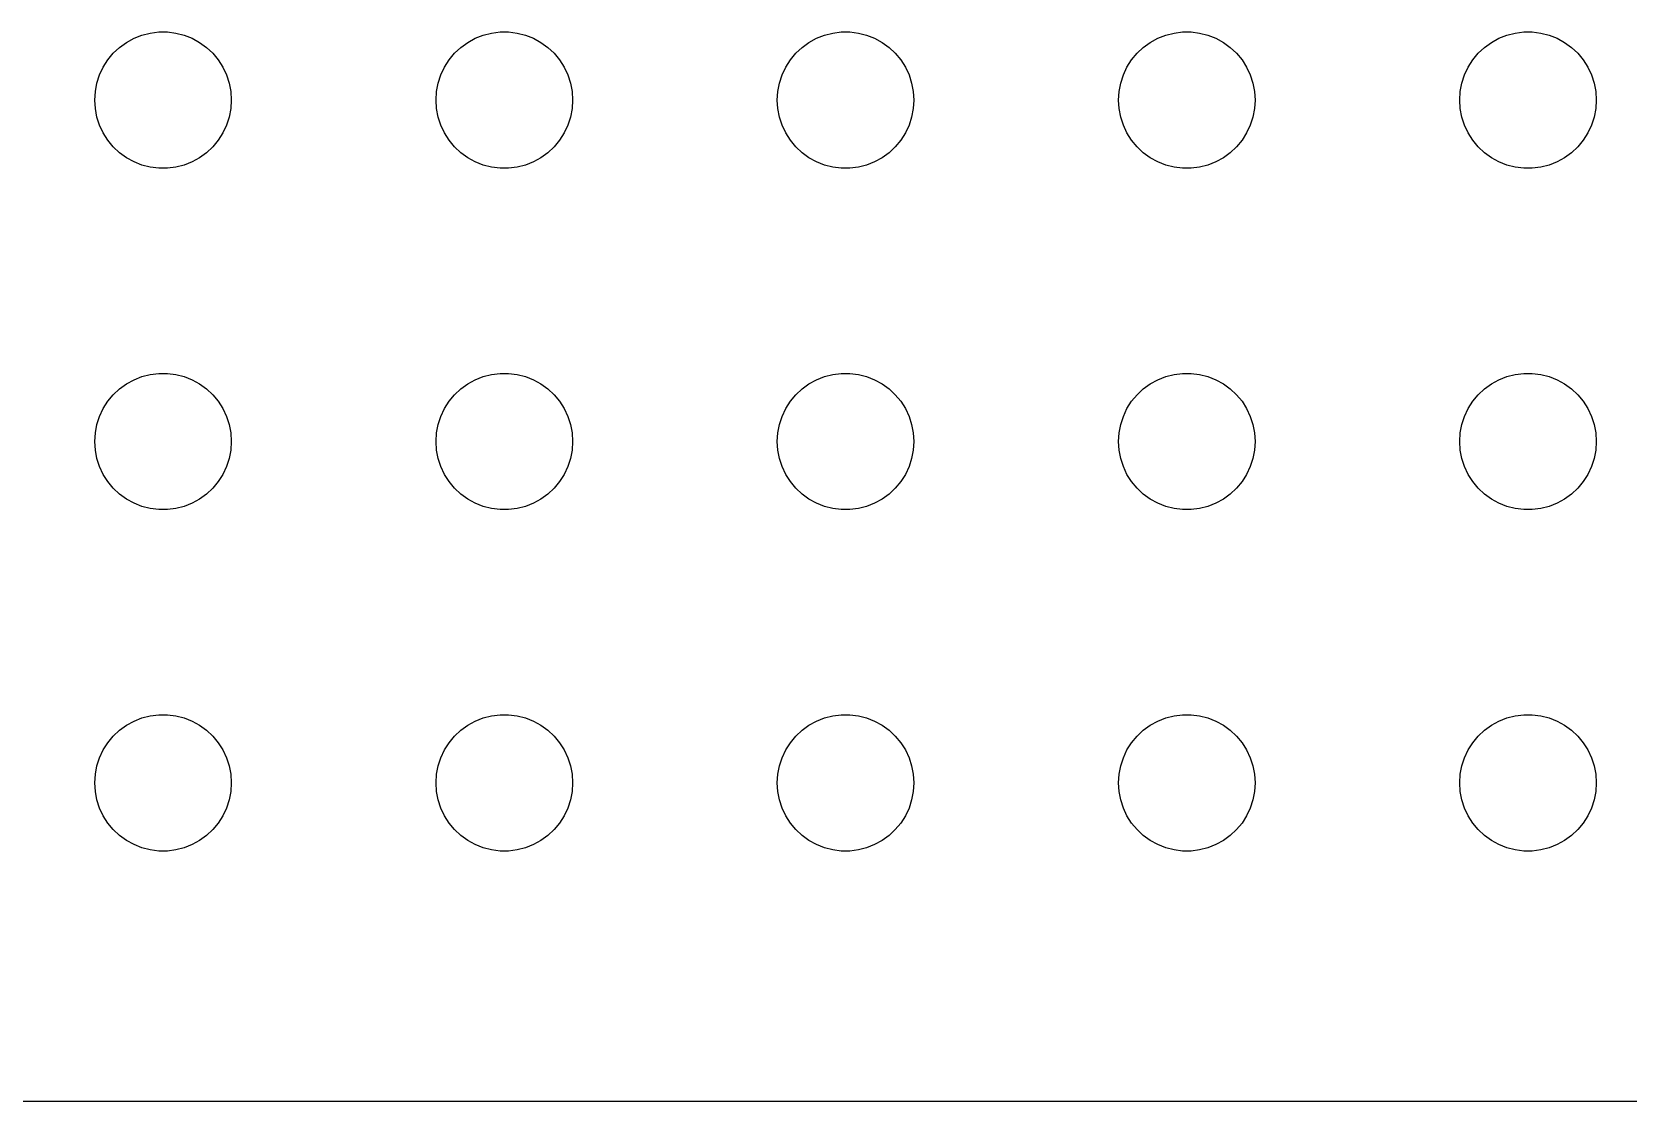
# Model space of a CAD drawing. Header units: metres. Extents: x -134 to 134, y 176 to 508.
# Drawn here: x 64.62 to 99.7, y 176.01 to 199.5 of the extents above; entities that cross this region are included whole.
import ezdxf

# ---------------------------------------------------------------- set-up
doc = ezdxf.new("R2010")
doc.units = ezdxf.units.M

msp = doc.modelspace()

# ---------------------------------------------------------------- linework, layer by layer
for p, q in [((66.5439, 199.156), (66.6963, 199.266)), ((66.6963, 199.266), (66.8613, 199.357)), ((66.8613, 199.357), (67.0365, 199.427)), ((67.0365, 199.427), (67.2189, 199.473)), ((67.2189, 199.473), (67.4058, 199.497)), ((67.4058, 199.497), (67.5942, 199.497)), ((67.5942, 199.497), (67.7811, 199.473)), ((67.7811, 199.473), (67.9635, 199.427)), ((67.9635, 199.427), (68.1387, 199.357)), ((68.1387, 199.357), (68.3037, 199.266)), ((68.3037, 199.266), (68.4561, 199.156)), ((74.0439, 199.156), (74.1963, 199.266)), ((74.1963, 199.266), (74.3613, 199.357)), ((74.3613, 199.357), (74.5365, 199.427)), ((74.5365, 199.427), (74.7189, 199.473)), ((74.7189, 199.473), (74.9058, 199.497)), ((74.9058, 199.497), (75.0942, 199.497)), ((75.0942, 199.497), (75.2811, 199.473)), ((75.2811, 199.473), (75.4635, 199.427)), ((75.4635, 199.427), (75.6387, 199.357)), ((75.6387, 199.357), (75.8037, 199.266)), ((75.8037, 199.266), (75.9561, 199.156)), ((81.5439, 199.156), (81.6963, 199.266)), ((81.6963, 199.266), (81.8613, 199.357)), ((81.8613, 199.357), (82.0365, 199.427)), ((82.0365, 199.427), (82.2189, 199.473)), ((82.2189, 199.473), (82.4058, 199.497)), ((82.4058, 199.497), (82.5942, 199.497)), ((82.5942, 199.497), (82.7811, 199.473)), ((82.7811, 199.473), (82.9635, 199.427)), ((82.9635, 199.427), (83.1387, 199.357)), ((83.1387, 199.357), (83.3037, 199.266)), ((83.3037, 199.266), (83.4561, 199.156)), ((89.0439, 199.156), (89.1963, 199.266)), ((89.1963, 199.266), (89.3613, 199.357)), ((89.3613, 199.357), (89.5365, 199.427)), ((89.5365, 199.427), (89.7189, 199.473)), ((89.7189, 199.473), (89.9058, 199.497)), ((89.9058, 199.497), (90.0942, 199.497)), ((90.0942, 199.497), (90.2811, 199.473)), ((90.2811, 199.473), (90.4635, 199.427)), ((90.4635, 199.427), (90.6387, 199.357)), ((90.6387, 199.357), (90.8037, 199.266)), ((90.8037, 199.266), (90.9561, 199.156)), ((96.5439, 199.156), (96.6963, 199.266)), ((96.6963, 199.266), (96.8613, 199.357)), ((96.8613, 199.357), (97.0365, 199.427)), ((97.0365, 199.427), (97.2189, 199.473)), ((97.2189, 199.473), (97.4058, 199.497)), ((97.4058, 199.497), (97.5942, 199.497)), ((97.5942, 199.497), (97.7811, 199.473)), ((97.7811, 199.473), (97.9635, 199.427)), ((97.9635, 199.427), (98.1387, 199.357)), ((98.1387, 199.357), (98.3037, 199.266)), ((98.3037, 199.266), (98.4561, 199.156)), ((66.2865, 198.882), (66.4065, 199.027)), ((66.4065, 199.027), (66.5439, 199.156)), ((68.4561, 199.156), (68.5934, 199.027)), ((68.5934, 199.027), (68.7135, 198.882)), ((73.7865, 198.882), (73.9065, 199.027)), ((73.9065, 199.027), (74.0439, 199.156)), ((75.9561, 199.156), (76.0934, 199.027)), ((76.0934, 199.027), (76.2135, 198.882)), ((81.2865, 198.882), (81.4065, 199.027)), ((81.4065, 199.027), (81.5439, 199.156)), ((83.4561, 199.156), (83.5934, 199.027)), ((83.5934, 199.027), (83.7135, 198.882)), ((88.7865, 198.882), (88.9065, 199.027)), ((88.9065, 199.027), (89.0439, 199.156)), ((90.9561, 199.156), (91.0934, 199.027)), ((91.0934, 199.027), (91.2135, 198.882)), ((96.2865, 198.882), (96.4065, 199.027)), ((96.4065, 199.027), (96.5439, 199.156)), ((98.4561, 199.156), (98.5934, 199.027)), ((98.5934, 199.027), (98.7135, 198.882)), ((66.1053, 198.552), (66.1855, 198.723)), ((66.1855, 198.723), (66.2865, 198.882)), ((68.7135, 198.882), (68.8145, 198.723)), ((68.8145, 198.723), (68.8947, 198.552)), ((73.6053, 198.552), (73.6855, 198.723)), ((73.6855, 198.723), (73.7865, 198.882)), ((76.2135, 198.882), (76.3145, 198.723)), ((76.3145, 198.723), (76.3947, 198.552)), ((81.1053, 198.552), (81.1855, 198.723)), ((81.1855, 198.723), (81.2865, 198.882)), ((83.7135, 198.882), (83.8145, 198.723)), ((83.8145, 198.723), (83.8947, 198.552)), ((88.6053, 198.552), (88.6855, 198.723)), ((88.6855, 198.723), (88.7865, 198.882)), ((91.2135, 198.882), (91.3145, 198.723)), ((91.3145, 198.723), (91.3947, 198.552)), ((96.1053, 198.552), (96.1855, 198.723)), ((96.1855, 198.723), (96.2865, 198.882)), ((98.7135, 198.882), (98.8145, 198.723)), ((98.8145, 198.723), (98.8947, 198.552)), ((66.0118, 198.188), (66.0471, 198.373)), ((66.0471, 198.373), (66.1053, 198.552)), ((68.8947, 198.552), (68.9529, 198.373)), ((68.9529, 198.373), (68.9882, 198.188)), ((73.5118, 198.188), (73.5471, 198.373)), ((73.5471, 198.373), (73.6053, 198.552)), ((76.3947, 198.552), (76.4529, 198.373)), ((76.4529, 198.373), (76.4882, 198.188)), ((81.0118, 198.188), (81.0471, 198.373)), ((81.0471, 198.373), (81.1053, 198.552)), ((83.8947, 198.552), (83.9529, 198.373)), ((83.9529, 198.373), (83.9882, 198.188)), ((88.5118, 198.188), (88.5471, 198.373)), ((88.5471, 198.373), (88.6053, 198.552)), ((91.3947, 198.552), (91.4529, 198.373)), ((91.4529, 198.373), (91.4882, 198.188)), ((96.0118, 198.188), (96.0471, 198.373)), ((96.0471, 198.373), (96.1053, 198.552)), ((98.8947, 198.552), (98.9529, 198.373)), ((98.9529, 198.373), (98.9882, 198.188)), ((66, 198), (66.0118, 198.188)), ((66.0118, 197.812), (66, 198)), ((68.9882, 198.188), (69, 198)), ((69, 198), (68.9882, 197.812)), ((73.5, 198), (73.5118, 198.188)), ((73.5118, 197.812), (73.5, 198)), ((76.4882, 198.188), (76.5, 198)), ((76.5, 198), (76.4882, 197.812)), ((81, 198), (81.0118, 198.188)), ((81.0118, 197.812), (81, 198)), ((83.9882, 198.188), (84, 198)), ((84, 198), (83.9882, 197.812)), ((88.5, 198), (88.5118, 198.188)), ((88.5118, 197.812), (88.5, 198)), ((91.4882, 198.188), (91.5, 198)), ((91.5, 198), (91.4882, 197.812)), ((96, 198), (96.0118, 198.188)), ((96.0118, 197.812), (96, 198)), ((98.9882, 198.188), (99, 198)), ((99, 198), (98.9882, 197.812)), ((66.0471, 197.627), (66.0118, 197.812)), ((66.1053, 197.448), (66.0471, 197.627)), ((68.9529, 197.627), (68.8947, 197.448)), ((68.9882, 197.812), (68.9529, 197.627)), ((73.5471, 197.627), (73.5118, 197.812)), ((73.6053, 197.448), (73.5471, 197.627)), ((76.4529, 197.627), (76.3947, 197.448)), ((76.4882, 197.812), (76.4529, 197.627)), ((81.0471, 197.627), (81.0118, 197.812)), ((81.1053, 197.448), (81.0471, 197.627)), ((83.9529, 197.627), (83.8947, 197.448)), ((83.9882, 197.812), (83.9529, 197.627)), ((88.5471, 197.627), (88.5118, 197.812)), ((88.6053, 197.448), (88.5471, 197.627)), ((91.4529, 197.627), (91.3947, 197.448)), ((91.4882, 197.812), (91.4529, 197.627)), ((96.0471, 197.627), (96.0118, 197.812)), ((96.1053, 197.448), (96.0471, 197.627)), ((98.9529, 197.627), (98.8947, 197.448)), ((98.9882, 197.812), (98.9529, 197.627)), ((66.1855, 197.277), (66.1053, 197.448)), ((66.2865, 197.118), (66.1855, 197.277)), ((68.8145, 197.277), (68.7135, 197.118)), ((68.8947, 197.448), (68.8145, 197.277)), ((73.6855, 197.277), (73.6053, 197.448)), ((73.7865, 197.118), (73.6855, 197.277)), ((76.3145, 197.277), (76.2135, 197.118)), ((76.3947, 197.448), (76.3145, 197.277)), ((81.1855, 197.277), (81.1053, 197.448)), ((81.2865, 197.118), (81.1855, 197.277)), ((83.8145, 197.277), (83.7135, 197.118)), ((83.8947, 197.448), (83.8145, 197.277)), ((88.6855, 197.277), (88.6053, 197.448)), ((88.7865, 197.118), (88.6855, 197.277)), ((91.3145, 197.277), (91.2135, 197.118)), ((91.3947, 197.448), (91.3145, 197.277)), ((96.1855, 197.277), (96.1053, 197.448)), ((96.2865, 197.118), (96.1855, 197.277)), ((98.8145, 197.277), (98.7135, 197.118)), ((98.8947, 197.448), (98.8145, 197.277)), ((66.4065, 196.973), (66.2865, 197.118)), ((66.5439, 196.844), (66.4065, 196.973)), ((66.6963, 196.734), (66.5439, 196.844)), ((68.4561, 196.844), (68.3037, 196.734)), ((68.5934, 196.973), (68.4561, 196.844)), ((68.7135, 197.118), (68.5934, 196.973)), ((73.9065, 196.973), (73.7865, 197.118)), ((74.0439, 196.844), (73.9065, 196.973)), ((74.1963, 196.734), (74.0439, 196.844)), ((75.9561, 196.844), (75.8037, 196.734)), ((76.0934, 196.973), (75.9561, 196.844)), ((76.2135, 197.118), (76.0934, 196.973)), ((81.4065, 196.973), (81.2865, 197.118)), ((81.5439, 196.844), (81.4065, 196.973)), ((81.6963, 196.734), (81.5439, 196.844)), ((83.4561, 196.844), (83.3037, 196.734)), ((83.5934, 196.973), (83.4561, 196.844)), ((83.7135, 197.118), (83.5934, 196.973)), ((88.9065, 196.973), (88.7865, 197.118)), ((89.0439, 196.844), (88.9065, 196.973)), ((89.1963, 196.734), (89.0439, 196.844)), ((90.9561, 196.844), (90.8037, 196.734)), ((91.0934, 196.973), (90.9561, 196.844)), ((91.2135, 197.118), (91.0934, 196.973)), ((96.4065, 196.973), (96.2865, 197.118)), ((96.5439, 196.844), (96.4065, 196.973)), ((96.6963, 196.734), (96.5439, 196.844)), ((98.4561, 196.844), (98.3037, 196.734)), ((98.5934, 196.973), (98.4561, 196.844)), ((98.7135, 197.118), (98.5934, 196.973)), ((66.8613, 196.643), (66.6963, 196.734)), ((67.0365, 196.573), (66.8613, 196.643)), ((67.2189, 196.527), (67.0365, 196.573)), ((67.4058, 196.503), (67.2189, 196.527)), ((67.5942, 196.503), (67.4058, 196.503)), ((67.7811, 196.527), (67.5942, 196.503)), ((67.9635, 196.573), (67.7811, 196.527)), ((68.1387, 196.643), (67.9635, 196.573)), ((68.3037, 196.734), (68.1387, 196.643)), ((74.3613, 196.643), (74.1963, 196.734)), ((74.5365, 196.573), (74.3613, 196.643)), ((74.7189, 196.527), (74.5365, 196.573)), ((74.9058, 196.503), (74.7189, 196.527)), ((75.0942, 196.503), (74.9058, 196.503)), ((75.2811, 196.527), (75.0942, 196.503)), ((75.4635, 196.573), (75.2811, 196.527)), ((75.6387, 196.643), (75.4635, 196.573)), ((75.8037, 196.734), (75.6387, 196.643)), ((81.8613, 196.643), (81.6963, 196.734)), ((82.0365, 196.573), (81.8613, 196.643)), ((82.2189, 196.527), (82.0365, 196.573)), ((82.4058, 196.503), (82.2189, 196.527)), ((82.5942, 196.503), (82.4058, 196.503)), ((82.7811, 196.527), (82.5942, 196.503)), ((82.9635, 196.573), (82.7811, 196.527)), ((83.1387, 196.643), (82.9635, 196.573)), ((83.3037, 196.734), (83.1387, 196.643)), ((89.3613, 196.643), (89.1963, 196.734)), ((89.5365, 196.573), (89.3613, 196.643)), ((89.7189, 196.527), (89.5365, 196.573)), ((89.9058, 196.503), (89.7189, 196.527)), ((90.0942, 196.503), (89.9058, 196.503)), ((90.2811, 196.527), (90.0942, 196.503)), ((90.4635, 196.573), (90.2811, 196.527)), ((90.6387, 196.643), (90.4635, 196.573)), ((90.8037, 196.734), (90.6387, 196.643)), ((96.8613, 196.643), (96.6963, 196.734)), ((97.0365, 196.573), (96.8613, 196.643)), ((97.2189, 196.527), (97.0365, 196.573)), ((97.4058, 196.503), (97.2189, 196.527)), ((97.5942, 196.503), (97.4058, 196.503)), ((97.7811, 196.527), (97.5942, 196.503)), ((97.9635, 196.573), (97.7811, 196.527)), ((98.1387, 196.643), (97.9635, 196.573)), ((98.3037, 196.734), (98.1387, 196.643)), ((66.8613, 191.857), (67.0365, 191.927)), ((67.0365, 191.927), (67.2189, 191.973)), ((67.2189, 191.973), (67.4058, 191.997)), ((67.4058, 191.997), (67.5942, 191.997)), ((67.5942, 191.997), (67.7811, 191.973)), ((67.7811, 191.973), (67.9635, 191.927)), ((67.9635, 191.927), (68.1387, 191.857)), ((74.3613, 191.857), (74.5365, 191.927)), ((74.5365, 191.927), (74.7189, 191.973)), ((74.7189, 191.973), (74.9058, 191.997)), ((74.9058, 191.997), (75.0942, 191.997)), ((75.0942, 191.997), (75.2811, 191.973)), ((75.2811, 191.973), (75.4635, 191.927)), ((75.4635, 191.927), (75.6387, 191.857)), ((81.8613, 191.857), (82.0365, 191.927)), ((82.0365, 191.927), (82.2189, 191.973)), ((82.2189, 191.973), (82.4058, 191.997)), ((82.4058, 191.997), (82.5942, 191.997)), ((82.5942, 191.997), (82.7811, 191.973)), ((82.7811, 191.973), (82.9635, 191.927)), ((82.9635, 191.927), (83.1387, 191.857)), ((89.3613, 191.857), (89.5365, 191.927)), ((89.5365, 191.927), (89.7189, 191.973)), ((89.7189, 191.973), (89.9058, 191.997)), ((89.9058, 191.997), (90.0942, 191.997)), ((90.0942, 191.997), (90.2811, 191.973)), ((90.2811, 191.973), (90.4635, 191.927)), ((90.4635, 191.927), (90.6387, 191.857)), ((96.8613, 191.857), (97.0365, 191.927)), ((97.0365, 191.927), (97.2189, 191.973)), ((97.2189, 191.973), (97.4058, 191.997)), ((97.4058, 191.997), (97.5942, 191.997)), ((97.5942, 191.997), (97.7811, 191.973)), ((97.7811, 191.973), (97.9635, 191.927)), ((97.9635, 191.927), (98.1387, 191.857)), ((66.4065, 191.527), (66.5439, 191.656)), ((66.5439, 191.656), (66.6963, 191.766)), ((66.6963, 191.766), (66.8613, 191.857)), ((68.1387, 191.857), (68.3037, 191.766)), ((68.3037, 191.766), (68.4561, 191.656)), ((68.4561, 191.656), (68.5934, 191.527)), ((73.9065, 191.527), (74.0439, 191.656)), ((74.0439, 191.656), (74.1963, 191.766)), ((74.1963, 191.766), (74.3613, 191.857)), ((75.6387, 191.857), (75.8037, 191.766)), ((75.8037, 191.766), (75.9561, 191.656)), ((75.9561, 191.656), (76.0934, 191.527)), ((81.4065, 191.527), (81.5439, 191.656)), ((81.5439, 191.656), (81.6963, 191.766)), ((81.6963, 191.766), (81.8613, 191.857)), ((83.1387, 191.857), (83.3037, 191.766)), ((83.3037, 191.766), (83.4561, 191.656)), ((83.4561, 191.656), (83.5934, 191.527)), ((88.9065, 191.527), (89.0439, 191.656)), ((89.0439, 191.656), (89.1963, 191.766)), ((89.1963, 191.766), (89.3613, 191.857)), ((90.6387, 191.857), (90.8037, 191.766)), ((90.8037, 191.766), (90.9561, 191.656)), ((90.9561, 191.656), (91.0934, 191.527)), ((96.4065, 191.527), (96.5439, 191.656)), ((96.5439, 191.656), (96.6963, 191.766)), ((96.6963, 191.766), (96.8613, 191.857)), ((98.1387, 191.857), (98.3037, 191.766)), ((98.3037, 191.766), (98.4561, 191.656)), ((98.4561, 191.656), (98.5934, 191.527)), ((66.1053, 191.052), (66.1855, 191.223)), ((66.1855, 191.223), (66.2865, 191.382)), ((66.2865, 191.382), (66.4065, 191.527)), ((68.5934, 191.527), (68.7135, 191.382)), ((68.7135, 191.382), (68.8145, 191.223)), ((68.8145, 191.223), (68.8947, 191.052)), ((73.6053, 191.052), (73.6855, 191.223)), ((73.6855, 191.223), (73.7865, 191.382)), ((73.7865, 191.382), (73.9065, 191.527)), ((76.0934, 191.527), (76.2135, 191.382)), ((76.2135, 191.382), (76.3145, 191.223)), ((76.3145, 191.223), (76.3947, 191.052)), ((81.1053, 191.052), (81.1855, 191.223)), ((81.1855, 191.223), (81.2865, 191.382)), ((81.2865, 191.382), (81.4065, 191.527)), ((83.5934, 191.527), (83.7135, 191.382)), ((83.7135, 191.382), (83.8145, 191.223)), ((83.8145, 191.223), (83.8947, 191.052)), ((88.6053, 191.052), (88.6855, 191.223)), ((88.6855, 191.223), (88.7865, 191.382)), ((88.7865, 191.382), (88.9065, 191.527)), ((91.0934, 191.527), (91.2135, 191.382)), ((91.2135, 191.382), (91.3145, 191.223)), ((91.3145, 191.223), (91.3947, 191.052)), ((96.1053, 191.052), (96.1855, 191.223)), ((96.1855, 191.223), (96.2865, 191.382)), ((96.2865, 191.382), (96.4065, 191.527)), ((98.5934, 191.527), (98.7135, 191.382)), ((98.7135, 191.382), (98.8145, 191.223)), ((98.8145, 191.223), (98.8947, 191.052)), ((66.0118, 190.688), (66.0471, 190.873)), ((66.0471, 190.873), (66.1053, 191.052)), ((68.8947, 191.052), (68.9529, 190.873)), ((68.9529, 190.873), (68.9882, 190.688)), ((73.5118, 190.688), (73.5471, 190.873)), ((73.5471, 190.873), (73.6053, 191.052)), ((76.3947, 191.052), (76.4529, 190.873)), ((76.4529, 190.873), (76.4882, 190.688)), ((81.0118, 190.688), (81.0471, 190.873)), ((81.0471, 190.873), (81.1053, 191.052)), ((83.8947, 191.052), (83.9529, 190.873)), ((83.9529, 190.873), (83.9882, 190.688)), ((88.5118, 190.688), (88.5471, 190.873)), ((88.5471, 190.873), (88.6053, 191.052)), ((91.3947, 191.052), (91.4529, 190.873)), ((91.4529, 190.873), (91.4882, 190.688)), ((96.0118, 190.688), (96.0471, 190.873)), ((96.0471, 190.873), (96.1053, 191.052)), ((98.8947, 191.052), (98.9529, 190.873)), ((98.9529, 190.873), (98.9882, 190.688)), ((66, 190.5), (66.0118, 190.688)), ((66.0118, 190.312), (66, 190.5)), ((68.9882, 190.688), (69, 190.5)), ((69, 190.5), (68.9882, 190.312)), ((73.5, 190.5), (73.5118, 190.688)), ((73.5118, 190.312), (73.5, 190.5)), ((76.4882, 190.688), (76.5, 190.5)), ((76.5, 190.5), (76.4882, 190.312)), ((81, 190.5), (81.0118, 190.688)), ((81.0118, 190.312), (81, 190.5)), ((83.9882, 190.688), (84, 190.5)), ((84, 190.5), (83.9882, 190.312)), ((88.5, 190.5), (88.5118, 190.688)), ((88.5118, 190.312), (88.5, 190.5)), ((91.4882, 190.688), (91.5, 190.5)), ((91.5, 190.5), (91.4882, 190.312)), ((96, 190.5), (96.0118, 190.688)), ((96.0118, 190.312), (96, 190.5)), ((98.9882, 190.688), (99, 190.5)), ((99, 190.5), (98.9882, 190.312)), ((66.0471, 190.127), (66.0118, 190.312)), ((68.9882, 190.312), (68.9529, 190.127)), ((73.5471, 190.127), (73.5118, 190.312)), ((76.4882, 190.312), (76.4529, 190.127)), ((81.0471, 190.127), (81.0118, 190.312)), ((83.9882, 190.312), (83.9529, 190.127)), ((88.5471, 190.127), (88.5118, 190.312)), ((91.4882, 190.312), (91.4529, 190.127)), ((96.0471, 190.127), (96.0118, 190.312)), ((98.9882, 190.312), (98.9529, 190.127)), ((66.1053, 189.948), (66.0471, 190.127)), ((66.1855, 189.777), (66.1053, 189.948)), ((68.8947, 189.948), (68.8145, 189.777)), ((68.9529, 190.127), (68.8947, 189.948)), ((73.6053, 189.948), (73.5471, 190.127)), ((73.6855, 189.777), (73.6053, 189.948)), ((76.3947, 189.948), (76.3145, 189.777)), ((76.4529, 190.127), (76.3947, 189.948)), ((81.1053, 189.948), (81.0471, 190.127)), ((81.1855, 189.777), (81.1053, 189.948)), ((83.8947, 189.948), (83.8145, 189.777)), ((83.9529, 190.127), (83.8947, 189.948)), ((88.6053, 189.948), (88.5471, 190.127)), ((88.6855, 189.777), (88.6053, 189.948)), ((91.3947, 189.948), (91.3145, 189.777)), ((91.4529, 190.127), (91.3947, 189.948)), ((96.1053, 189.948), (96.0471, 190.127)), ((96.1855, 189.777), (96.1053, 189.948)), ((98.8947, 189.948), (98.8145, 189.777)), ((98.9529, 190.127), (98.8947, 189.948)), ((66.2865, 189.618), (66.1855, 189.777)), ((66.4065, 189.473), (66.2865, 189.618)), ((66.5439, 189.344), (66.4065, 189.473)), ((68.5934, 189.473), (68.4561, 189.344)), ((68.7135, 189.618), (68.5934, 189.473)), ((68.8145, 189.777), (68.7135, 189.618)), ((73.7865, 189.618), (73.6855, 189.777)), ((73.9065, 189.473), (73.7865, 189.618)), ((74.0439, 189.344), (73.9065, 189.473)), ((76.0934, 189.473), (75.9561, 189.344)), ((76.2135, 189.618), (76.0934, 189.473)), ((76.3145, 189.777), (76.2135, 189.618)), ((81.2865, 189.618), (81.1855, 189.777)), ((81.4065, 189.473), (81.2865, 189.618)), ((81.5439, 189.344), (81.4065, 189.473)), ((83.5934, 189.473), (83.4561, 189.344)), ((83.7135, 189.618), (83.5934, 189.473)), ((83.8145, 189.777), (83.7135, 189.618)), ((88.7865, 189.618), (88.6855, 189.777)), ((88.9065, 189.473), (88.7865, 189.618)), ((89.0439, 189.344), (88.9065, 189.473)), ((91.0934, 189.473), (90.9561, 189.344)), ((91.2135, 189.618), (91.0934, 189.473)), ((91.3145, 189.777), (91.2135, 189.618)), ((96.2865, 189.618), (96.1855, 189.777)), ((96.4065, 189.473), (96.2865, 189.618)), ((96.5439, 189.344), (96.4065, 189.473)), ((98.5934, 189.473), (98.4561, 189.344)), ((98.7135, 189.618), (98.5934, 189.473)), ((98.8145, 189.777), (98.7135, 189.618)), ((66.6963, 189.234), (66.5439, 189.344)), ((66.8613, 189.143), (66.6963, 189.234)), ((67.0365, 189.073), (66.8613, 189.143)), ((68.1387, 189.143), (67.9635, 189.073)), ((68.3037, 189.234), (68.1387, 189.143)), ((68.4561, 189.344), (68.3037, 189.234)), ((74.1963, 189.234), (74.0439, 189.344)), ((74.3613, 189.143), (74.1963, 189.234)), ((74.5365, 189.073), (74.3613, 189.143)), ((75.6387, 189.143), (75.4635, 189.073)), ((75.8037, 189.234), (75.6387, 189.143)), ((75.9561, 189.344), (75.8037, 189.234)), ((81.6963, 189.234), (81.5439, 189.344)), ((81.8613, 189.143), (81.6963, 189.234)), ((82.0365, 189.073), (81.8613, 189.143)), ((83.1387, 189.143), (82.9635, 189.073)), ((83.3037, 189.234), (83.1387, 189.143)), ((83.4561, 189.344), (83.3037, 189.234)), ((89.1963, 189.234), (89.0439, 189.344)), ((89.3613, 189.143), (89.1963, 189.234)), ((89.5365, 189.073), (89.3613, 189.143)), ((90.6387, 189.143), (90.4635, 189.073)), ((90.8037, 189.234), (90.6387, 189.143)), ((90.9561, 189.344), (90.8037, 189.234)), ((96.6963, 189.234), (96.5439, 189.344)), ((96.8613, 189.143), (96.6963, 189.234)), ((97.0365, 189.073), (96.8613, 189.143)), ((98.1387, 189.143), (97.9635, 189.073)), ((98.3037, 189.234), (98.1387, 189.143)), ((98.4561, 189.344), (98.3037, 189.234)), ((67.2189, 189.027), (67.0365, 189.073)), ((67.4058, 189.003), (67.2189, 189.027)), ((67.5942, 189.003), (67.4058, 189.003)), ((67.7811, 189.027), (67.5942, 189.003)), ((67.9635, 189.073), (67.7811, 189.027)), ((74.7189, 189.027), (74.5365, 189.073)), ((74.9058, 189.003), (74.7189, 189.027)), ((75.0942, 189.003), (74.9058, 189.003)), ((75.2811, 189.027), (75.0942, 189.003)), ((75.4635, 189.073), (75.2811, 189.027)), ((82.2189, 189.027), (82.0365, 189.073)), ((82.4058, 189.003), (82.2189, 189.027)), ((82.5942, 189.003), (82.4058, 189.003)), ((82.7811, 189.027), (82.5942, 189.003)), ((82.9635, 189.073), (82.7811, 189.027)), ((89.7189, 189.027), (89.5365, 189.073)), ((89.9058, 189.003), (89.7189, 189.027)), ((90.0942, 189.003), (89.9058, 189.003)), ((90.2811, 189.027), (90.0942, 189.003)), ((90.4635, 189.073), (90.2811, 189.027)), ((97.2189, 189.027), (97.0365, 189.073)), ((97.4058, 189.003), (97.2189, 189.027)), ((97.5942, 189.003), (97.4058, 189.003)), ((97.7811, 189.027), (97.5942, 189.003)), ((97.9635, 189.073), (97.7811, 189.027)), ((66.5439, 184.156), (66.6963, 184.266)), ((66.6963, 184.266), (66.8613, 184.357)), ((66.8613, 184.357), (67.0365, 184.427)), ((67.0365, 184.427), (67.2189, 184.473)), ((67.2189, 184.473), (67.4058, 184.497)), ((67.4058, 184.497), (67.5942, 184.497)), ((67.5942, 184.497), (67.7811, 184.473)), ((67.7811, 184.473), (67.9635, 184.427)), ((67.9635, 184.427), (68.1387, 184.357)), ((68.1387, 184.357), (68.3037, 184.266)), ((68.3037, 184.266), (68.4561, 184.156)), ((74.0439, 184.156), (74.1963, 184.266)), ((74.1963, 184.266), (74.3613, 184.357)), ((74.3613, 184.357), (74.5365, 184.427)), ((74.5365, 184.427), (74.7189, 184.473)), ((74.7189, 184.473), (74.9058, 184.497)), ((74.9058, 184.497), (75.0942, 184.497)), ((75.0942, 184.497), (75.2811, 184.473)), ((75.2811, 184.473), (75.4635, 184.427)), ((75.4635, 184.427), (75.6387, 184.357)), ((75.6387, 184.357), (75.8037, 184.266)), ((75.8037, 184.266), (75.9561, 184.156)), ((81.5439, 184.156), (81.6963, 184.266)), ((81.6963, 184.266), (81.8613, 184.357)), ((81.8613, 184.357), (82.0365, 184.427)), ((82.0365, 184.427), (82.2189, 184.473)), ((82.2189, 184.473), (82.4058, 184.497)), ((82.4058, 184.497), (82.5942, 184.497)), ((82.5942, 184.497), (82.7811, 184.473)), ((82.7811, 184.473), (82.9635, 184.427)), ((82.9635, 184.427), (83.1387, 184.357)), ((83.1387, 184.357), (83.3037, 184.266)), ((83.3037, 184.266), (83.4561, 184.156)), ((89.0439, 184.156), (89.1963, 184.266)), ((89.1963, 184.266), (89.3613, 184.357)), ((89.3613, 184.357), (89.5365, 184.427)), ((89.5365, 184.427), (89.7189, 184.473)), ((89.7189, 184.473), (89.9058, 184.497)), ((89.9058, 184.497), (90.0942, 184.497)), ((90.0942, 184.497), (90.2811, 184.473)), ((90.2811, 184.473), (90.4635, 184.427)), ((90.4635, 184.427), (90.6387, 184.357)), ((90.6387, 184.357), (90.8037, 184.266)), ((90.8037, 184.266), (90.9561, 184.156)), ((96.5439, 184.156), (96.6963, 184.266)), ((96.6963, 184.266), (96.8613, 184.357)), ((96.8613, 184.357), (97.0365, 184.427)), ((97.0365, 184.427), (97.2189, 184.473)), ((97.2189, 184.473), (97.4058, 184.497)), ((97.4058, 184.497), (97.5942, 184.497)), ((97.5942, 184.497), (97.7811, 184.473)), ((97.7811, 184.473), (97.9635, 184.427)), ((97.9635, 184.427), (98.1387, 184.357)), ((98.1387, 184.357), (98.3037, 184.266)), ((98.3037, 184.266), (98.4561, 184.156)), ((66.1855, 183.723), (66.2865, 183.882)), ((66.2865, 183.882), (66.4065, 184.027)), ((66.4065, 184.027), (66.5439, 184.156)), ((68.4561, 184.156), (68.5934, 184.027)), ((68.5934, 184.027), (68.7135, 183.882)), ((68.7135, 183.882), (68.8145, 183.723)), ((73.6855, 183.723), (73.7865, 183.882)), ((73.7865, 183.882), (73.9065, 184.027)), ((73.9065, 184.027), (74.0439, 184.156)), ((75.9561, 184.156), (76.0934, 184.027)), ((76.0934, 184.027), (76.2135, 183.882)), ((76.2135, 183.882), (76.3145, 183.723)), ((81.1855, 183.723), (81.2865, 183.882)), ((81.2865, 183.882), (81.4065, 184.027)), ((81.4065, 184.027), (81.5439, 184.156)), ((83.4561, 184.156), (83.5934, 184.027)), ((83.5934, 184.027), (83.7135, 183.882)), ((83.7135, 183.882), (83.8145, 183.723)), ((88.6855, 183.723), (88.7865, 183.882)), ((88.7865, 183.882), (88.9065, 184.027)), ((88.9065, 184.027), (89.0439, 184.156)), ((90.9561, 184.156), (91.0934, 184.027)), ((91.0934, 184.027), (91.2135, 183.882)), ((91.2135, 183.882), (91.3145, 183.723)), ((96.1855, 183.723), (96.2865, 183.882)), ((96.2865, 183.882), (96.4065, 184.027)), ((96.4065, 184.027), (96.5439, 184.156)), ((98.4561, 184.156), (98.5934, 184.027)), ((98.5934, 184.027), (98.7135, 183.882)), ((98.7135, 183.882), (98.8145, 183.723)), ((66.0471, 183.373), (66.1053, 183.552)), ((66.1053, 183.552), (66.1855, 183.723)), ((68.8145, 183.723), (68.8947, 183.552)), ((68.8947, 183.552), (68.9529, 183.373)), ((73.5471, 183.373), (73.6053, 183.552)), ((73.6053, 183.552), (73.6855, 183.723)), ((76.3145, 183.723), (76.3947, 183.552)), ((76.3947, 183.552), (76.4529, 183.373)), ((81.0471, 183.373), (81.1053, 183.552)), ((81.1053, 183.552), (81.1855, 183.723)), ((83.8145, 183.723), (83.8947, 183.552)), ((83.8947, 183.552), (83.9529, 183.373)), ((88.5471, 183.373), (88.6053, 183.552)), ((88.6053, 183.552), (88.6855, 183.723)), ((91.3145, 183.723), (91.3947, 183.552)), ((91.3947, 183.552), (91.4529, 183.373)), ((96.0471, 183.373), (96.1053, 183.552)), ((96.1053, 183.552), (96.1855, 183.723)), ((98.8145, 183.723), (98.8947, 183.552)), ((98.8947, 183.552), (98.9529, 183.373)), ((66, 183), (66.0118, 183.188)), ((66.0118, 183.188), (66.0471, 183.373)), ((68.9529, 183.373), (68.9882, 183.188)), ((68.9882, 183.188), (69, 183)), ((73.5, 183), (73.5118, 183.188)), ((73.5118, 183.188), (73.5471, 183.373)), ((76.4529, 183.373), (76.4882, 183.188)), ((76.4882, 183.188), (76.5, 183)), ((81, 183), (81.0118, 183.188)), ((81.0118, 183.188), (81.0471, 183.373)), ((83.9529, 183.373), (83.9882, 183.188)), ((83.9882, 183.188), (84, 183)), ((88.5, 183), (88.5118, 183.188)), ((88.5118, 183.188), (88.5471, 183.373)), ((91.4529, 183.373), (91.4882, 183.188)), ((91.4882, 183.188), (91.5, 183)), ((96, 183), (96.0118, 183.188)), ((96.0118, 183.188), (96.0471, 183.373)), ((98.9529, 183.373), (98.9882, 183.188)), ((98.9882, 183.188), (99, 183)), ((66.0118, 182.812), (66, 183)), ((66.0471, 182.627), (66.0118, 182.812)), ((68.9882, 182.812), (68.9529, 182.627)), ((69, 183), (68.9882, 182.812)), ((73.5118, 182.812), (73.5, 183)), ((73.5471, 182.627), (73.5118, 182.812)), ((76.4882, 182.812), (76.4529, 182.627)), ((76.5, 183), (76.4882, 182.812)), ((81.0118, 182.812), (81, 183)), ((81.0471, 182.627), (81.0118, 182.812)), ((83.9882, 182.812), (83.9529, 182.627)), ((84, 183), (83.9882, 182.812)), ((88.5118, 182.812), (88.5, 183)), ((88.5471, 182.627), (88.5118, 182.812)), ((91.4882, 182.812), (91.4529, 182.627)), ((91.5, 183), (91.4882, 182.812)), ((96.0118, 182.812), (96, 183)), ((96.0471, 182.627), (96.0118, 182.812)), ((98.9882, 182.812), (98.9529, 182.627)), ((99, 183), (98.9882, 182.812)), ((66.1053, 182.448), (66.0471, 182.627)), ((66.1855, 182.277), (66.1053, 182.448)), ((68.8947, 182.448), (68.8145, 182.277)), ((68.9529, 182.627), (68.8947, 182.448)), ((73.6053, 182.448), (73.5471, 182.627)), ((73.6855, 182.277), (73.6053, 182.448)), ((76.3947, 182.448), (76.3145, 182.277)), ((76.4529, 182.627), (76.3947, 182.448)), ((81.1053, 182.448), (81.0471, 182.627)), ((81.1855, 182.277), (81.1053, 182.448)), ((83.8947, 182.448), (83.8145, 182.277)), ((83.9529, 182.627), (83.8947, 182.448)), ((88.6053, 182.448), (88.5471, 182.627)), ((88.6855, 182.277), (88.6053, 182.448)), ((91.3947, 182.448), (91.3145, 182.277)), ((91.4529, 182.627), (91.3947, 182.448)), ((96.1053, 182.448), (96.0471, 182.627)), ((96.1855, 182.277), (96.1053, 182.448)), ((98.8947, 182.448), (98.8145, 182.277)), ((98.9529, 182.627), (98.8947, 182.448)), ((66.2865, 182.118), (66.1855, 182.277)), ((66.4065, 181.973), (66.2865, 182.118)), ((68.7135, 182.118), (68.5934, 181.973)), ((68.8145, 182.277), (68.7135, 182.118)), ((73.7865, 182.118), (73.6855, 182.277)), ((73.9065, 181.973), (73.7865, 182.118)), ((76.2135, 182.118), (76.0934, 181.973)), ((76.3145, 182.277), (76.2135, 182.118)), ((81.2865, 182.118), (81.1855, 182.277)), ((81.4065, 181.973), (81.2865, 182.118)), ((83.7135, 182.118), (83.5934, 181.973)), ((83.8145, 182.277), (83.7135, 182.118)), ((88.7865, 182.118), (88.6855, 182.277)), ((88.9065, 181.973), (88.7865, 182.118)), ((91.2135, 182.118), (91.0934, 181.973)), ((91.3145, 182.277), (91.2135, 182.118)), ((96.2865, 182.118), (96.1855, 182.277)), ((96.4065, 181.973), (96.2865, 182.118)), ((98.7135, 182.118), (98.5934, 181.973)), ((98.8145, 182.277), (98.7135, 182.118)), ((66.5439, 181.844), (66.4065, 181.973)), ((66.6963, 181.734), (66.5439, 181.844)), ((66.8613, 181.643), (66.6963, 181.734)), ((68.3037, 181.734), (68.1387, 181.643)), ((68.4561, 181.844), (68.3037, 181.734)), ((68.5934, 181.973), (68.4561, 181.844)), ((74.0439, 181.844), (73.9065, 181.973)), ((74.1963, 181.734), (74.0439, 181.844)), ((74.3613, 181.643), (74.1963, 181.734)), ((75.8037, 181.734), (75.6387, 181.643)), ((75.9561, 181.844), (75.8037, 181.734)), ((76.0934, 181.973), (75.9561, 181.844)), ((81.5439, 181.844), (81.4065, 181.973)), ((81.6963, 181.734), (81.5439, 181.844)), ((81.8613, 181.643), (81.6963, 181.734)), ((83.3037, 181.734), (83.1387, 181.643)), ((83.4561, 181.844), (83.3037, 181.734)), ((83.5934, 181.973), (83.4561, 181.844)), ((89.0439, 181.844), (88.9065, 181.973)), ((89.1963, 181.734), (89.0439, 181.844)), ((89.3613, 181.643), (89.1963, 181.734)), ((90.8037, 181.734), (90.6387, 181.643)), ((90.9561, 181.844), (90.8037, 181.734)), ((91.0934, 181.973), (90.9561, 181.844)), ((96.5439, 181.844), (96.4065, 181.973)), ((96.6963, 181.734), (96.5439, 181.844)), ((96.8613, 181.643), (96.6963, 181.734)), ((98.3037, 181.734), (98.1387, 181.643)), ((98.4561, 181.844), (98.3037, 181.734)), ((98.5934, 181.973), (98.4561, 181.844)), ((67.0365, 181.573), (66.8613, 181.643)), ((67.2189, 181.527), (67.0365, 181.573)), ((67.4058, 181.503), (67.2189, 181.527)), ((67.5942, 181.503), (67.4058, 181.503)), ((67.7811, 181.527), (67.5942, 181.503)), ((67.9635, 181.573), (67.7811, 181.527)), ((68.1387, 181.643), (67.9635, 181.573)), ((74.5365, 181.573), (74.3613, 181.643)), ((74.7189, 181.527), (74.5365, 181.573)), ((74.9058, 181.503), (74.7189, 181.527)), ((75.0942, 181.503), (74.9058, 181.503)), ((75.2811, 181.527), (75.0942, 181.503)), ((75.4635, 181.573), (75.2811, 181.527)), ((75.6387, 181.643), (75.4635, 181.573)), ((82.0365, 181.573), (81.8613, 181.643)), ((82.2189, 181.527), (82.0365, 181.573)), ((82.4058, 181.503), (82.2189, 181.527)), ((82.5942, 181.503), (82.4058, 181.503)), ((82.7811, 181.527), (82.5942, 181.503)), ((82.9635, 181.573), (82.7811, 181.527)), ((83.1387, 181.643), (82.9635, 181.573)), ((89.5365, 181.573), (89.3613, 181.643)), ((89.7189, 181.527), (89.5365, 181.573)), ((89.9058, 181.503), (89.7189, 181.527)), ((90.0942, 181.503), (89.9058, 181.503)), ((90.2811, 181.527), (90.0942, 181.503)), ((90.4635, 181.573), (90.2811, 181.527)), ((90.6387, 181.643), (90.4635, 181.573)), ((97.0365, 181.573), (96.8613, 181.643)), ((97.2189, 181.527), (97.0365, 181.573)), ((97.4058, 181.503), (97.2189, 181.527)), ((97.5942, 181.503), (97.4058, 181.503)), ((97.7811, 181.527), (97.5942, 181.503)), ((97.9635, 181.573), (97.7811, 181.527)), ((98.1387, 181.643), (97.9635, 181.573)), ((-129.814, 176.01), (129.814, 176.01))]:
    msp.add_line(p, q)

doc.saveas('drawing.dxf')
